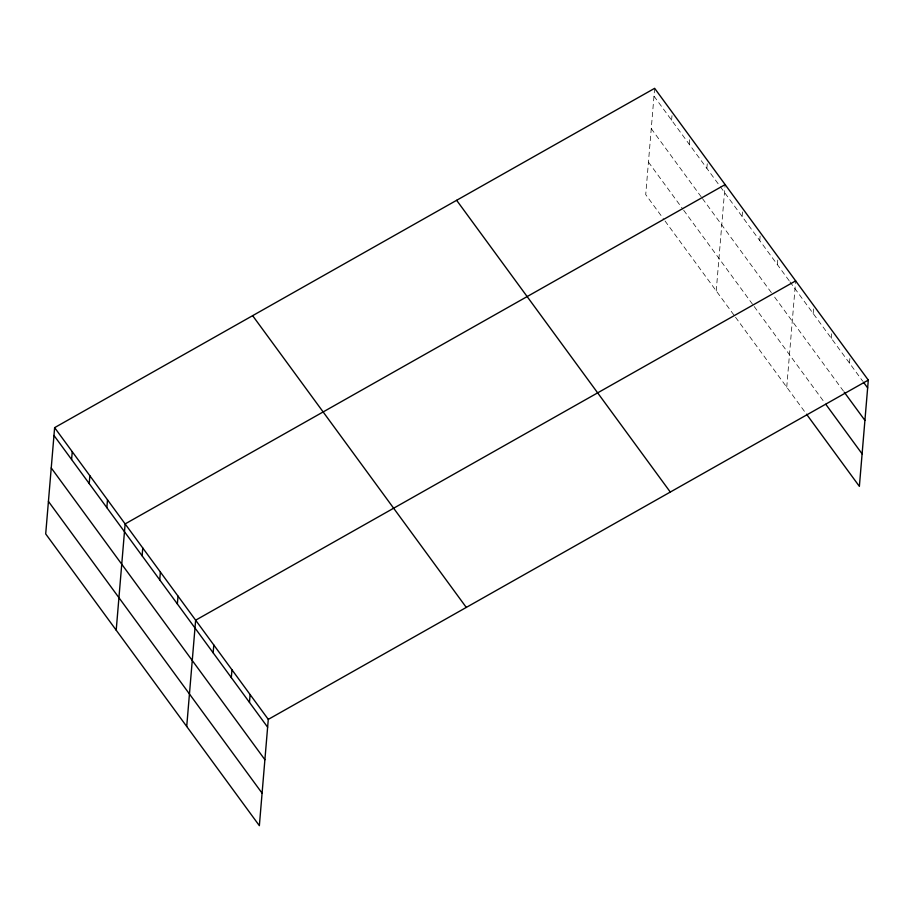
<?xml version="1.0" encoding="UTF-8"?>
<svg xmlns="http://www.w3.org/2000/svg" width="914" height="914" viewBox="0 0 914 914"><rect width="100%" height="100%" fill="white"/><g stroke="black" fill="none" stroke-linecap="round" stroke-linejoin="round"><path stroke-width="0.69" stroke-dasharray="4.57 3.43" d="M654.641 88.327L645.718 194.613L663.347 218.675M671.607 120.214L672.27 112.399M689.236 144.286L689.899 136.472M706.865 168.359L707.413 161.847M716.222 290.892L725.042 185.908M742.122 216.492L742.774 208.678M759.751 240.565L760.288 234.053M777.368 264.637L778.031 256.823M786.737 387.17L795.546 282.186M813.163 313.502L813.711 306.99M831.317 338.306L831.98 330.491M849.483 363.098L850.134 355.283M653.99 96.141L719.455 185.542M720.301 186.696L789.125 280.678M789.959 281.82L862.69 381.138M651.259 128.634L701.621 197.413M702.455 198.555L772.97 294.834M774.649 297.13L843.451 391.089M648.449 162.121L682.861 209.112M683.695 210.254L753.365 305.39M754.21 306.533L824.954 403.143M665.026 220.971L733.851 314.953M735.53 317.249L804.891 411.963"/><path stroke-width="1.37" d="M54.623 427.638L45.7 533.913L259.359 825.673L268.282 719.387L54.623 427.638L654.641 88.327L868.3 380.087L859.377 486.362L806.548 414.225M71.6 459.525L72.252 451.71M89.218 483.586L89.88 475.771M106.847 507.658L107.509 499.844M116.204 630.192L125.127 523.916L725.145 184.605M142.104 555.803L142.755 547.989M159.733 579.864L160.384 572.05M177.362 603.937L178.013 596.122M186.719 726.47L195.642 620.195L795.66 280.884M213.145 652.802L213.796 644.998M231.311 677.605L231.962 669.791M249.465 702.409L250.128 694.594M268.282 719.387L868.3 380.087M863.513 382.258L867.649 387.902M844.273 392.209L864.918 420.394M825.788 404.274L862.108 453.87M456.634 200.303L670.293 492.052M252.63 315.661L466.289 607.422M53.972 435.452L267.631 727.201M51.241 467.945L264.9 759.694M48.431 501.42L262.09 793.181"/></g></svg>
